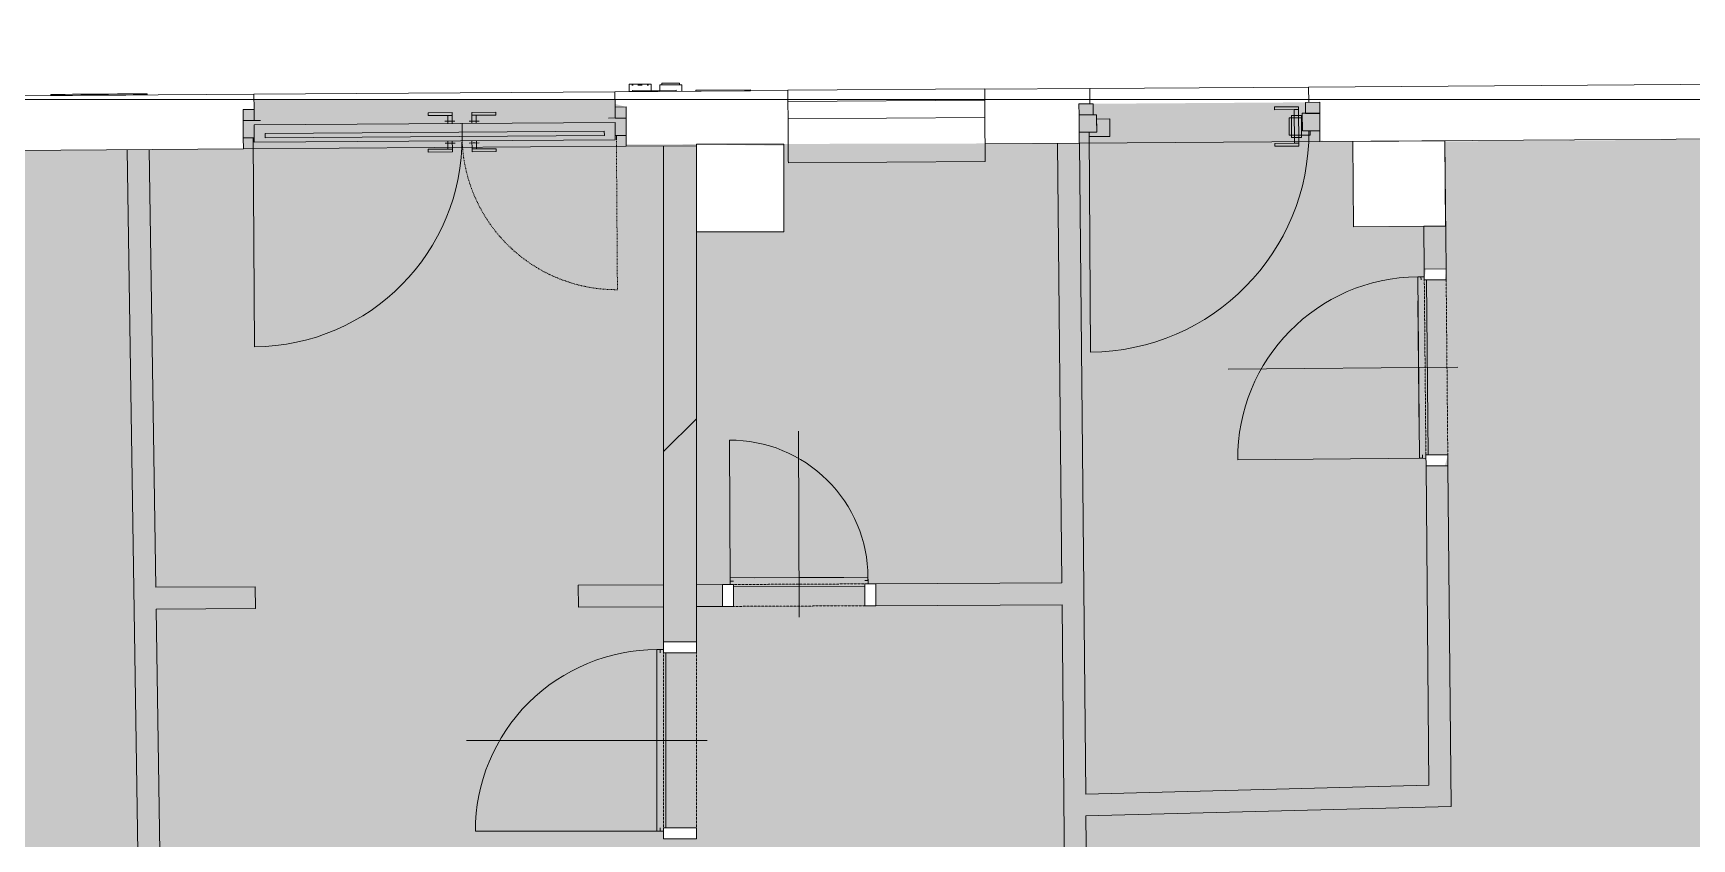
# Model space of a CAD drawing. Header units: millimetres. Extents: x 46521 to 258066, y -45352 to 20466.
# Drawn here: x 164442 to 172022, y -13752 to -10069 of the extents above; entities that cross this region are included whole.
import ezdxf

# ---------------------------------------------------------------- set-up
doc = ezdxf.new("R2010")
doc.units = ezdxf.units.MM
doc.linetypes.add('Čerchovaná se dvěma tečkami', pattern=[2.59, 1, -0.53, 0, -0.53, 0, -0.53])
doc.linetypes.add('Čárkovaná', pattern=[6.35, 3.175, -3.175])
for name, color, linetype, lineweight in [('A-DETL-GENF', 92, 'Continuous', 13), ('A-DETL-THIN', 151, 'Continuous', 13), ('A-DOOR', 31, 'Continuous', 13), ('A-DOOR-FRAM', 31, 'Continuous', 25), ('A-FLOR', 192, 'Continuous', 13), ('A-GENM', 13, 'Continuous', 13), ('A-GLAZ', 151, 'Continuous', 13), ('A-GLAZ-SILL', 1, 'Continuous', 13), ('A-WALL', 113, 'Continuous', 13), ('A-WALL-PATT', 111, 'Continuous', 35), ('S-COLS', 52, 'Continuous', 13)]:
    doc.layers.add(name, color=color, linetype=linetype, lineweight=lineweight)
pattern_1 = [(45, (128393, 0), (-4242.6, 4242.6), [])]
pattern_2 = [(45, (128393, 0), (-7184.2, 7184.2), []), (45, (131267, 0), (-7184.2, 7184.2), []), (45, (137014, 0), (-4310.5, 10058), [4064, -2032, 67.1, -1964.9])]

# ---------------------------------------------------------------- blocks, each defined once
blk = doc.blocks.new('DVERE_1k_oblozka - DD03_01_800x1970_koupelna-1549493-Mapka _ závislý 6')
at = {"layer": 'A-DOOR', "lineweight": 9}
for p, q in [((-415, 72.1), (-415, 932.1)), ((0, -127.9), (0, 972.1)), ((415, 102.1), (-415, 102.1)), ((-415, 102.1), (-415, 87.1)), ((-415, 87.1), (-400, 87.1)), ((305, 102.1), (-305, 102.1)), ((400, 87.1), (415, 87.1)), ((415, 87.1), (415, 102.1)), ((415, 102.1), (415, 72.1)), ((-400, 72.1), (-450, 72.1)), ((-450, 72.1), (-450, -77.9)), ((-400, -77.9), (-400, 72.1)), ((-400, 62.1), (400, 62.1)), ((450, 72.1), (400, 72.1)), ((400, 72.1), (400, -77.9)), ((450, -77.9), (450, 72.1)), ((-450, -77.9), (-400, -77.9)), ((400, -77.9), (450, -77.9))]:
    blk.add_line(p, q, dxfattribs=at)
at = {"layer": 'A-DOOR', "linetype": 'Čerchovaná se dvěma tečkami', "lineweight": 9}
for p, q in [((-400, 72.1), (400, 72.1)), ((-400, -77.9), (400, -77.9))]:
    blk.add_line(p, q, dxfattribs=at)
at = {"layer": 'A-DOOR', "lineweight": 9}
blk.add_arc((-415, 102.1), 830, 360, 90, dxfattribs=at)
at = {"layer": 'A-DOOR-FRAM', "lineweight": 9}
for p, q in [((-400, 72.1), (-450, 72.1)), ((-400, -77.9), (-400, 72.1)), ((400, 72.1), (400, -77.9)), ((400, 72.1), (450, 72.1)), ((-450, -77.9), (-400, -77.9)), ((450, -77.9), (400, -77.9))]:
    blk.add_line(p, q, dxfattribs=at)
blk = doc.blocks.new('OKNO_1k_nadsvetlik - OKNO_1k_nadsvetlik_900 x 1500-1969459-Mapka _ závislý 6')
at = {"layer": 'A-GLAZ', "lineweight": 9}
for p, q in [((-450, 126), (450, 126)), ((-450, 75), (-450, 126)), ((450, 126), (450, 75)), ((450, 75), (-450, 75)), ((-450, 75), (450, 75)), ((-450, -5), (-450, 75)), ((450, 75), (450, -5)), ((450, -5), (-450, -5))]:
    blk.add_line(p, q, dxfattribs=at)
blk = doc.blocks.new('parapet s nosem_vnitní - parapet s nosem_vnitní-V25-Mapka _ závislý 6')
at = {"layer": 'A-GENM', "lineweight": 9}
for p, q in [((-450, -190), (-450, 0)), ((450, 0), (450, -190)), ((-450, -190), (-450, -200)), ((-450, -200), (450, -200)), ((-450, -200), (450, -200)), ((450, -200), (450, -190))]:
    blk.add_line(p, q, dxfattribs=at)
blk = doc.blocks.new('DVERE_1k_oblozka - DD03_01_600x1970_koupelna-1549500-Mapka _ závislý 6')
at = {"layer": 'A-DOOR', "lineweight": 9}
for p, q in [((-315, 47.1), (-315, 707.1)), ((0, -102.9), (0, 747.1)), ((315, 77.1), (-315, 77.1)), ((-315, 77.1), (-315, 62.1)), ((205, 77.1), (-205, 77.1)), ((315, 62.1), (315, 77.1)), ((315, 77.1), (315, 47.1)), ((-300, 47.1), (-350, 47.1)), ((-350, 47.1), (-350, -52.9)), ((-315, 62.1), (-300, 62.1)), ((-300, -52.9), (-300, 47.1)), ((-300, 37.1), (300, 37.1)), ((300, 62.1), (315, 62.1)), ((350, 47.1), (300, 47.1)), ((300, 47.1), (300, -52.9)), ((350, -52.9), (350, 47.1)), ((-350, -52.9), (-300, -52.9)), ((300, -52.9), (350, -52.9))]:
    blk.add_line(p, q, dxfattribs=at)
at = {"layer": 'A-DOOR', "linetype": 'Čerchovaná se dvěma tečkami', "lineweight": 9}
for p, q in [((-300, 47.1), (300, 47.1)), ((-300, -52.9), (300, -52.9))]:
    blk.add_line(p, q, dxfattribs=at)
at = {"layer": 'A-DOOR', "lineweight": 9}
blk.add_arc((-315, 77.1), 630, 360, 90, dxfattribs=at)
at = {"layer": 'A-DOOR-FRAM', "lineweight": 9}
for p, q in [((-300, 47.1), (-350, 47.1)), ((-300, -52.9), (-300, 47.1)), ((300, 47.1), (300, -52.9)), ((300, 47.1), (350, 47.1)), ((-350, -52.9), (-300, -52.9)), ((350, -52.9), (300, -52.9))]:
    blk.add_line(p, q, dxfattribs=at)
blk = doc.blocks.new('OKNO_dvere vchod_2kvstuphlav - ON09_21_vstupni dvere obj_1750_2400_OO_Al-2030626-Mapka _ závislý 6')
at = {"layer": 'A-GLAZ', "lineweight": 9}
for p, q in [((-990.3, 55), (-1040.3, 55)), ((-1040.3, 55), (-1040.3, 4)), ((-960.3, 5), (-1040.3, 5)), ((-1040.3, 5), (-1040.3, -75)), ((-1040.3, 4), (-990.3, 4)), ((-990.3, 4), (-990.3, 55)), ((-195.3, 35), (-85.3, 35)), ((-85.3, 35), (-195.3, 35)), ((-195.3, 22), (-195.3, 35)), ((-195.3, 35), (-195.3, 22)), ((-195.3, 22), (-85.3, 22)), ((-85.3, 22), (-195.3, 22)), ((-105.3, 22), (-105.3, -15)), ((-85.3, 22), (-105.3, 22)), ((-85.3, 22), (-105.3, 22)), ((-85.3, 35), (-85.3, 22)), ((-85.3, 35), (-85.3, 22)), ((-85.3, -15), (-85.3, 22)), ((114.7, 35), (4.7, 35)), ((4.7, 35), (114.7, 35)), ((4.7, 22), (4.7, 35)), ((4.7, 22), (4.7, 35)), ((114.7, 22), (4.7, 22)), ((4.7, 22), (114.7, 22)), ((4.7, 22), (4.7, -15)), ((24.7, 22), (4.7, 22)), ((24.7, 22), (4.7, 22)), ((24.7, -15), (24.7, 22)), ((114.7, 35), (114.7, 22)), ((114.7, 22), (114.7, 35)), ((709.7, 5), (629.7, 5)), ((709.7, 55), (659.7, 55)), ((659.7, 55), (659.7, 4)), ((659.7, 4), (709.7, 4)), ((709.7, 4), (709.7, 55)), ((709.7, -75), (709.7, 5)), ((-1040.3, -75), (-990.3, -75)), ((-995.3, -75), (-995.3, -95)), ((-995.3, -75), (-995.3, -1030)), ((-990.3, -95), (-990.3, -15)), ((659.7, -15), (-990.3, -15)), ((-940.3, -55), (-940.3, -75)), ((609.7, -55), (-940.3, -55)), ((-940.3, -75), (609.7, -75)), ((-72.3, -5), (-118.3, -5)), ((-72.3, -5), (-118.3, -5)), ((-72.3, -5), (-118.3, -5)), ((-72.3, -5), (-118.3, -5)), ((-99.3, -5), (-91.3, -5)), ((-99.3, -5), (-91.3, -5)), ((-40.3, -95), (-40.3, -15)), ((37.7, -5), (-8.3, -5)), ((37.7, -5), (-8.3, -5)), ((37.7, -5), (-8.3, -5)), ((37.7, -5), (-8.3, -5)), ((10.7, -5), (18.7, -5)), ((10.7, -5), (18.7, -5)), ((609.7, -75), (609.7, -55)), ((659.7, -95), (659.7, -15)), ((659.7, -75), (709.7, -75)), ((664.7, -95), (664.7, -75)), ((-990.3, -95), (659.7, -95)), ((-195.3, -132), (-85.3, -132)), ((-85.3, -132), (-195.3, -132)), ((-195.3, -132), (-195.3, -145)), ((-195.3, -145), (-195.3, -132)), ((-195.3, -145), (-85.3, -145)), ((-85.3, -145), (-195.3, -145)), ((-118.3, -105), (-72.3, -105)), ((-118.3, -105), (-72.3, -105)), ((-118.3, -105), (-72.3, -105)), ((-118.3, -105), (-72.3, -105)), ((-105.3, -95), (-105.3, -132)), ((-105.3, -132), (-85.3, -132)), ((-105.3, -132), (-85.3, -132)), ((-91.3, -105), (-99.3, -105)), ((-91.3, -105), (-99.3, -105)), ((-85.3, -132), (-85.3, -95)), ((-85.3, -132), (-85.3, -145)), ((-85.3, -132), (-85.3, -145)), ((-8.3, -105), (37.7, -105)), ((-8.3, -105), (37.7, -105)), ((-8.3, -105), (37.7, -105)), ((-8.3, -105), (37.7, -105)), ((4.7, -95), (4.7, -132)), ((114.7, -132), (4.7, -132)), ((4.7, -132), (114.7, -132)), ((4.7, -145), (4.7, -132)), ((4.7, -145), (4.7, -132)), ((4.7, -132), (24.7, -132)), ((4.7, -132), (24.7, -132)), ((114.7, -145), (4.7, -145)), ((4.7, -145), (114.7, -145)), ((18.7, -105), (10.7, -105)), ((18.7, -105), (10.7, -105)), ((24.7, -132), (24.7, -95)), ((114.7, -145), (114.7, -132)), ((114.7, -132), (114.7, -145))]:
    blk.add_line(p, q, dxfattribs=at)
at = {"layer": 'A-GLAZ', "linetype": 'Čárkovaná', "lineweight": 9}
blk.add_line((664.7, -75), (664.7, -780), dxfattribs=at)
at = {"layer": 'A-GLAZ', "lineweight": 9}
blk.add_arc((-995.3, -75), 955, 270, 360, dxfattribs=at)
at = {"layer": 'A-GLAZ', "linetype": 'Čárkovaná', "lineweight": 9}
blk.add_arc((664.7, -75), 705, 180, 270, dxfattribs=at)
at = {"layer": 'A-GLAZ-SILL', "lineweight": 9}
blk.add_line((-1040.3, -125), (709.7, -125), dxfattribs=at)
blk = doc.blocks.new('OKNO_dvere vchod_1k_nadsvetlik - vstupni dvere 1100_2435 2 2-1390910-Mapka _ závislý 6')
at = {"layer": 'A-GLAZ', "lineweight": 9}
for p, q in [((-975.3, 55), (-1040.3, 55)), ((-1040.3, 55), (-1040.3, 4)), ((-1040.3, 5), (-1040.3, -75)), ((-960.3, 5), (-1040.3, 5)), ((-1040.3, 4), (-975.3, 4)), ((-975.3, 4), (-975.3, 55)), ((-960.3, -75), (-960.3, 5)), ((-147.3, 35), (-37.3, 35)), ((-37.3, 35), (-147.3, 35)), ((-147.3, 22), (-147.3, 35)), ((-147.3, 35), (-147.3, 22)), ((-147.3, 22), (-37.3, 22)), ((-37.3, 22), (-147.3, 22)), ((-57.3, 22), (-57.3, -132)), ((-37.3, 22), (-57.3, 22)), ((-37.3, 22), (-57.3, 22)), ((-37.3, 35), (-37.3, 22)), ((-37.3, 35), (-37.3, 22)), ((-37.3, -132), (-37.3, 22)), ((59.7, 5), (-20.3, 5)), ((-20.3, 5), (-20.3, -75)), ((59.7, 55), (-5.3, 55)), ((-5.3, 55), (-5.3, 4)), ((-5.3, 4), (59.7, 4)), ((59.7, 4), (59.7, 55)), ((59.7, -75), (59.7, 5)), ((-1040.3, -75), (-960.3, -75)), ((-995.3, -75), (-995.3, -1080)), ((-960.4, -75), (-995.3, -75)), ((-995.3, -75), (-995.3, -95)), ((-960.3, -15), (-960.4, -75)), ((-900.3, -15), (-960.3, -15)), ((-900.3, -95), (-900.3, -15)), ((-20.3, -15), (-80.3, -15)), ((-80.3, -15), (-80.3, -95)), ((-70.3, -5), (-70.3, -105)), ((-24.3, -5), (-70.3, -5)), ((-24.3, -5), (-70.3, -5)), ((-24.3, -5), (-70.3, -5)), ((-24.3, -5), (-70.3, -5)), ((-51.3, -5), (-43.3, -5)), ((-51.3, -5), (-43.3, -5)), ((-24.3, -105), (-24.3, -5)), ((-20.3, -75), (-20.3, -15)), ((14.7, -75), (-20.3, -75)), ((-20.3, -75), (59.7, -75)), ((14.7, -95), (14.7, -75)), ((-995.3, -95), (-900.3, -95)), ((-147.3, -132), (-37.3, -132)), ((-37.3, -132), (-147.3, -132)), ((-147.3, -132), (-147.3, -145)), ((-147.3, -145), (-147.3, -132)), ((-147.3, -145), (-37.3, -145)), ((-37.3, -145), (-147.3, -145)), ((-80.3, -95), (14.7, -95)), ((-70.3, -105), (-24.3, -105)), ((-70.3, -105), (-24.3, -105)), ((-70.3, -105), (-24.3, -105)), ((-70.3, -105), (-24.3, -105)), ((-57.3, -132), (-37.3, -132)), ((-57.3, -132), (-37.3, -132)), ((-43.3, -105), (-51.3, -105)), ((-43.3, -105), (-51.3, -105)), ((-37.3, -132), (-37.3, -145)), ((-37.3, -132), (-37.3, -145)), ((-24.3, -105), (-24.3, -76.3))]:
    blk.add_line(p, q, dxfattribs=at)
blk.add_arc((-995.3, -75), 1005, 270, 0, dxfattribs=at)
at = {"layer": 'A-GLAZ-SILL', "lineweight": 9}
blk.add_line((-1040.3, -125), (59.7, -125), dxfattribs=at)
blk = doc.blocks.new('Číslo popisné - ČP 4-1807394-Mapka _ závislý 6')
at = {"layer": 'A-GENM', "color": 51, "lineweight": 9}
for p, q in [((225, -125), (25, -125)), ((25, -125), (225, -125)), ((25, -125), (25, -130)), ((25, -125), (25, -130)), ((225, -130), (25, -130)), ((25, -130), (225, -130)), ((225, -130), (225, -125)), ((225, -125), (225, -130))]:
    blk.add_line(p, q, dxfattribs=at)
blk = doc.blocks.new('Číslo popisné 2 - ČP 1324-1807511-Mapka _ závislý 6')
at = {"layer": 'A-GENM', "color": 51, "lineweight": 9}
for p, q in [((275, -125), (25, -125)), ((25, -125), (275, -125)), ((25, -125), (25, -130)), ((25, -125), (25, -130)), ((275, -130), (25, -130)), ((25, -130), (275, -130)), ((275, -130), (275, -125)), ((275, -125), (275, -130))]:
    blk.add_line(p, q, dxfattribs=at)
blk = doc.blocks.new('Vypínač_venkovní - Typ 1-1807905-Mapka _ závislý 6')
at = {"layer": 'A-GENM', "color": 51, "lineweight": 9}
for p, q in [((25, 155), (125, 155)), ((125, 155), (25, 155)), ((25, 155), (25, 125)), ((25, 125), (25, 155)), ((35, 162), (35, 155)), ((35, 162), (35, 155)), ((115, 162), (35, 162)), ((35, 155), (115, 155)), ((115, 155), (35, 155)), ((115, 155), (115, 162)), ((115, 155), (115, 162)), ((125, 125), (125, 155)), ((125, 125), (125, 155)), ((25, 125), (125, 125)), ((125, 125), (25, 125))]:
    blk.add_line(p, q, dxfattribs=at)
blk = doc.blocks.new('Venkovní_zámek - Typ 1-1807838-Mapka _ závislý 6')
at = {"layer": 'A-GENM', "color": 51, "lineweight": 9}
for p, q in [((25, 159), (125, 159)), ((125, 159), (25, 159)), ((25, 159), (25, 125)), ((25, 125), (25, 159)), ((37, 159), (43, 159)), ((37, 159), (43, 159)), ((43, 154), (37, 154)), ((43, 154), (37, 154)), ((65, 159), (85, 159)), ((85, 154), (65, 154)), ((70, 159), (80, 159)), ((70, 159), (70, 154)), ((80, 154), (70, 154)), ((80, 154), (80, 159)), ((107, 159), (113, 159)), ((107, 159), (113, 159)), ((113, 154), (107, 154)), ((113, 154), (107, 154)), ((125, 125), (125, 159)), ((125, 125), (125, 159)), ((25, 125), (125, 125)), ((125, 125), (25, 125))]:
    blk.add_line(p, q, dxfattribs=at)
blk = doc.blocks.new('Úřad_městské_části_Praha_11 - Typ 1-1807749-Mapka _ závislý 6')
at = {"layer": 'A-GENM', "color": 51, "lineweight": 9}
for p, q in [((-95, 130), (-95, 125)), ((345, 125), (345, 130))]:
    blk.add_line(p, q, dxfattribs=at)
at = {"layer": 'A-GENM', "color": 51, "lineweight": 9, "flags": 128}
for points in [[(125, 130), (82.1, 130), (40.8, 130), (2.8, 130), (-30.6, 130), (-57.9, 130), (-78.3, 130), (-90.8, 130), (-95, 130), (-90.8, 130), (-78.3, 130), (-57.9, 130), (-30.6, 130), (2.8, 130), (40.8, 130), (82.1, 130), (125, 130)], [(125, 125), (82.1, 125), (40.8, 125), (2.8, 125), (-30.6, 125), (-57.9, 125), (-78.3, 125), (-90.8, 125), (-95, 125), (-90.8, 125), (-78.3, 125), (-57.9, 125), (-30.6, 125), (2.8, 125), (40.8, 125), (82.1, 125), (125, 125)], [(125, 130), (167.9, 130), (209.2, 130), (247.2, 130), (280.6, 130), (307.9, 130), (328.3, 130), (340.8, 130), (345, 130), (340.8, 130), (328.3, 130), (307.9, 130), (280.6, 130), (247.2, 130), (209.2, 130), (167.9, 130), (125, 130)], [(125, 125), (167.9, 125), (209.2, 125), (247.2, 125), (280.6, 125), (307.9, 125), (328.3, 125), (340.8, 125), (345, 125), (340.8, 125), (328.3, 125), (307.9, 125), (280.6, 125), (247.2, 125), (209.2, 125), (167.9, 125), (125, 125)]]:
    blk.add_lwpolyline(points, dxfattribs=at)
blk = doc.blocks.new('DVERE_1k_oblozka - DD03_01_800x1970_koupelna-V119-Mapka _ závislý 6')
at = {"layer": 'A-DOOR', "lineweight": 9}
for p, q in [((0, -102.9), (0, 947.1)), ((-415, 47.1), (-415, 907.1)), ((415, 77.1), (-415, 77.1)), ((-415, 77.1), (-415, 62.1)), ((305, 77.1), (-305, 77.1)), ((415, 62.1), (415, 77.1)), ((415, 77.1), (415, 62.1)), ((415, 77.1), (415, 47.1)), ((-400, 47.1), (-450, 47.1)), ((-450, 47.1), (-450, -52.9)), ((-415, 62.1), (-400, 62.1)), ((-400, 62.1), (-415, 62.1)), ((-400, -52.9), (-400, 47.1)), ((-400, 37.1), (400, 37.1)), ((400, 62.1), (415, 62.1)), ((450, 47.1), (400, 47.1)), ((400, 47.1), (400, -52.9)), ((450, -52.9), (450, 47.1)), ((-450, -52.9), (-400, -52.9)), ((400, -52.9), (450, -52.9))]:
    blk.add_line(p, q, dxfattribs=at)
at = {"layer": 'A-DOOR', "linetype": 'Čerchovaná se dvěma tečkami', "lineweight": 9}
for p, q in [((-400, 47.1), (400, 47.1)), ((-400, -52.9), (400, -52.9))]:
    blk.add_line(p, q, dxfattribs=at)
at = {"layer": 'A-DOOR', "lineweight": 9}
blk.add_arc((-415, 77.1), 830, 360, 90, dxfattribs=at)
at = {"layer": 'A-DOOR-FRAM', "lineweight": 9}
for p, q in [((-400, 47.1), (-450, 47.1)), ((-400, -52.9), (-400, 47.1)), ((400, 47.1), (400, -52.9)), ((400, 47.1), (450, 47.1)), ((-450, -52.9), (-400, -52.9)), ((450, -52.9), (400, -52.9))]:
    blk.add_line(p, q, dxfattribs=at)

msp = doc.modelspace()

# ---------------------------------------------------------------- hatches: boundary and pattern name
at = {"layer": 'A-DETL-GENF', "lineweight": 9}
h = msp.add_hatch(color=1, dxfattribs=at)
h.paths.add_polyline_path([(127107.9, -28962.3), (127107.9, -27933.8), (126937.9, -27933.8), (126937.9, -28962.3)])
h.paths.add_polyline_path([(139462.9, -28962.3), (139462.9, -27933.8), (133202.9, -27933.8), (133202.9, -27115.5), (133342.9, -27115.5), (133342.9, -26157.5), (127187.9, -26157.5), (127187.9, -27300), (127642.9, -27300), (127642.9, -27933.8), (127357.9, -27933.8), (127357.9, -28962.3), (135504.5, -28962.3)])
h.paths.add_polyline_path([(139762.9, -28962.3), (145152.6, -28962.3), (145152.6, -27933.8), (139762.9, -27933.8), (139762.9, -28329.9)])
h.paths.add_polyline_path([(173435.4, -17205.8), (173435.4, -17200.8), (173135.4, -17205.8)])
h.paths.add_polyline_path([(170427.4, -17205.8), (169617.8, -17205.8), (169617.8, -17625.8), (169217.8, -17625.8), (169217.8, -17205.8), (167472.8, -17205.8), (167472.8, -16585.8), (167872.8, -16585.8), (167872.8, -16955.8), (170505.4, -16955.8), (170505.4, -16555.8), (170905.4, -16555.8), (170890.2, -16979.2), (170747.4, -17200.8), (170427.4, -17200.8)])
h.paths.add_polyline_path([(170747.4, -17205.8), (170747.4, -17520.8), (170427.4, -17520.8), (170427.4, -17205.8), (170505.4, -17205.8)])
h.paths.add_polyline_path([(162207, -28812.5), (163236.6, -28812.5), (163236.6, -28514.7), (163336.6, -28514.7), (163336.6, -27156.7), (169656.9, -27156.7), (169656.9, -22765.8), (169241.9, -22765.8), (169241.9, -22732.3), (169152.2, -22732.3), (169152.2, -22382.3), (169656.9, -22365.8), (169656.9, -19232.3), (169906.9, -19249.4), (169906.9, -19829.6), (171996.9, -19829.6), (171996.9, -19579.6), (172046.9, -19579.6), (172046.9, -19829.6), (172846.9, -19829.6), (172846.9, -19579.6), (172896.9, -19579.6), (172896.9, -19829.6), (177130.4, -19829.6), (177130.4, -17205.8), (176182.9, -17205.8), (176182.9, -17500.8), (175882.9, -17500.8), (175882.9, -17205.8), (173435.4, -17205.8), (173435.4, -17500.8), (173135.4, -17500.8), (173135.4, -17205.8), (170750.5, -17200.8), (170905.4, -16955.8), (176480.4, -16955.8), (176480.4, -16583.6), (176880.4, -16583.6), (176880.4, -10920.5), (176480.4, -10920.5), (176480.4, -10523.2), (170893.4, -10563.9), (170893.4, -10951), (170476, -10951.7), (170473.4, -10563.9), (170322.6, -10561), (170321.4, -10384.9), (169221.4, -10392.4), (169221.4, -10572.4), (167152.6, -10577.1), (167151.4, -10406.4), (167101.3, -10392.4), (167101, -10372.1), (165451.2, -10372.1), (165451, -10417.9), (165401.5, -10418.2), (165402.7, -10598.2), (161880.4, -10622.1), (161880.4, -11022.1), (161480.4, -11022.1), (161480.4, -16631.1), (161900.4, -16631.1), (161900.4, -17172.1), (161480.4, -17172.1), (161480.4, -17584.7), (157672.2, -17584.7), (157672.2, -17934.7), (157172.2, -17934.7), (157172.2, -17584.7), (152003.6, -17584.7), (152003.6, -18004.7), (151603.6, -18004.7), (151603.6, -16843.3), (151203.6, -16829.6), (151203.6, -16443.3), (151603.6, -16443.3), (151603.6, -12505.8), (151936.8, -12485), (151953.6, -12480.8), (151953.6, -17334.7), (152018.6, -17334.7), (152018.6, -4240.9), (151953.6, -4240.9), (151936.8, -11622.4), (151853.6, -11605.8), (151603.6, -11605.8), (151603.6, -10845.8), (151268.6, -10845.8), (151268.6, -10445.8), (151603.6, -10445.8), (151603.6, -4686.1), (151268.6, -4686.1), (151268.6, -4286.1), (151603.6, -4286.1), (151603.6, -4240.9), (145196, -4240.9), (145196, -4286.1), (145521, -4286.1), (145521, -4686.1), (145196, -4686.1), (145196, -10445.8), (145521, -10445.8), (145521, -10845.8), (145196, -10845.8), (145196, -16143.3), (145620.7, -16143.3), (145620.7, -16843.3), (145220.7, -16843.3), (145220.7, -16443.3), (139625.4, -16443.3), (139612.6, -16843.3), (139225.4, -16843.3), (139225.4, -16443.3), (133650.4, -16443.3), (133650.4, -16143.3), (134486.1, -16140.2), (134486.1, -15478.3), (134826.1, -15478.3), (134826.1, -9908.2), (134416.1, -9908.2), (134416.1, -9358.2), (134826.1, -9358.2), (134826.1, -6966.2), (134396.1, -6966.2), (134396.1, -6451.2), (134826.1, -6451.2), (134826.1, -886.8), (134293.3, -886.8), (134293.3, -431.8), (128841.1, -431.8), (128841.1, -871.8), (128406.1, -890.9), (128406.1, -6443.2), (128826.1, -6443.2), (128826.1, -6963.2), (128406.1, -6963.2), (128406.1, -9340.2), (128841.1, -9340.2), (128841.1, -9908.2), (128406.1, -9908.2), (128406.1, -14351.8), (128051.1, -14357.8), (128051.1, -15446.9), (128075.1, -15451.8), (128076.1, -15451.8), (128861.1, -15451.8), (128861.1, -16130), (131154.2, -16130), (131154.2, -15402.4), (131609.2, -15402.4), (131609.2, -16140), (131699.2, -16143.3), (131699.2, -16430), (127602.9, -16430), (127602.9, -16830), (127187.9, -16830), (127187.9, -21265), (127602.9, -21265), (127602.9, -21665), (127187.9, -21665), (127207.5, -25857.5), (133642.9, -25857.5), (133642.9, -27683.8), (139242.9, -27683.8), (139242.9, -27206.6), (139642.9, -27206.6), (139642.9, -27683.8), (145239.7, -27683.8), (145239.7, -27206.6), (145639.7, -27206.6), (145639.7, -24339.4), (145889.7, -24339.4), (145889.7, -25069.4), (146429.7, -25069.4), (146429.7, -25319.4), (147329.7, -25319.4), (147329.7, -25069.4), (149519.7, -25069.4), (149519.7, -25319.4), (150404.7, -25319.4), (150419.7, -25069.4), (150995.8, -25069.4), (150995.8, -22482.5), (151345.8, -22482.5), (151345.8, -22392.5), (151745.8, -22392.5), (151745.8, -22812.5), (151345.8, -22812.5), (151345.8, -28412.5), (151690.8, -28412.5), (151690.8, -28812.5), (157242, -28812.5), (157242, -28417.5), (157642, -28417.5), (157642, -28812.5), (160236.6, -28812.5)])
h.paths.add_polyline_path([(160236.6, -24342.5), (160136.6, -24342.5), (160153, -24292.5), (160236.6, -24292.5)])
h.paths.add_polyline_path([(139542.9, -24274.3), (139542.9, -24224.3), (139642.9, -24224.3), (139642.9, -24274.3)])
h.paths.add_polyline_path([(160236.6, -23492.5), (160136.6, -23492.5), (160153, -23442.5), (160236.6, -23442.5)])
h.paths.add_polyline_path([(139642.9, -23424.3), (139542.9, -23424.3), (139542.9, -23374.3), (139642.9, -23374.3)])
h.paths.add_polyline_path([(152739.7, -22812.5), (152739.7, -22712.5), (152789.7, -22712.5), (152789.7, -22812.5)])
h.paths.add_polyline_path([(151939.7, -22812.5), (151889.7, -22812.5), (151889.7, -22712.5), (151939.7, -22712.5)])
h.paths.add_polyline_path([(155509.7, -22812.5), (155509.7, -22712.5), (155559.7, -22712.5), (155559.7, -22812.5)])
h.paths.add_polyline_path([(158786.6, -22812.5), (158786.6, -22712.5), (158836.6, -22712.5), (158836.6, -22812.5)])
h.paths.add_polyline_path([(157986.6, -22812.5), (157936.6, -22812.5), (157936.6, -22712.5), (157986.6, -22712.5)])
h.paths.add_polyline_path([(156409.7, -22812.5), (156359.7, -22812.5), (156359.7, -22712.5), (156409.7, -22712.5)])
h.paths.add_polyline_path([(161206.6, -22812.5), (161156.6, -22812.5), (161156.6, -22712.5), (161206.6, -22712.5)])
h.paths.add_polyline_path([(160356.6, -22812.5), (160306.6, -22812.5), (160306.6, -22712.5), (160356.6, -22712.5)])
h.paths.add_polyline_path([(145604.9, -22802.5), (145302.6, -22802.5), (145302.6, -22382.5), (145702.6, -22382.5), (145702.6, -22802.5), (145639.7, -22802.5)])
h.paths.add_polyline_path([(163081.6, -22732.3), (163081.6, -22382.3), (163581.6, -22382.3), (163581.6, -22732.3)])
h.paths.add_polyline_path([(162184.1, -22719.8), (162184.1, -22544.8), (162409.1, -22544.8), (162409.1, -22719.8)])
h.paths.add_polyline_path([(157172.2, -22712.5), (157172.2, -22362.5), (157672.2, -22362.5), (157672.2, -22712.5)])
h.paths.add_polyline_path([(164715.8, -22532.3), (164665.8, -22532.3), (164665.8, -22382.3), (164715.8, -22382.3)])
h.paths.add_polyline_path([(163815.8, -22532.3), (163815.8, -22382.3), (163865.8, -22382.3), (163865.8, -22532.3)])
h.paths.add_polyline_path([(130392.2, -22425), (130292.2, -22425), (130292.2, -22375), (130392.2, -22375)])
h.paths.add_polyline_path([(133342.9, -21665), (133202.9, -21665), (133202.9, -21265), (133642.9, -21265), (133642.9, -21665), (133542.9, -21665)])
h.paths.add_polyline_path([(138994.1, -21599.6), (138944.1, -21599.6), (138944.1, -21499.6), (138994.1, -21519.5), (138994.1, -21562)])
h.paths.add_polyline_path([(138094.1, -21599.6), (138094.1, -21499.6), (138144.1, -21519.5), (138144.1, -21599.6)])
h.paths.add_polyline_path([(135914.1, -21599.6), (135864.1, -21599.6), (135864.1, -21499.6), (135914.1, -21519.5), (135914.1, -21562)])
h.paths.add_polyline_path([(135014.1, -21599.6), (135014.1, -21499.6), (135064.1, -21519.5), (135064.1, -21599.6)])
h.paths.add_polyline_path([(130392.2, -21575), (130292.2, -21575), (130292.2, -21525), (130392.2, -21525)])
h.paths.add_polyline_path([(139761.1, -21562), (139261.1, -21562), (139261.1, -21212), (139761.1, -21212), (139761.1, -21519.5)])
h.paths.add_polyline_path([(132892.9, -21415), (132842.9, -21415), (132842.9, -21265), (132892.9, -21265)])
h.paths.add_polyline_path([(132042.9, -21415), (131992.9, -21415), (131992.9, -21265), (132042.9, -21265)])
h.paths.add_polyline_path([(150615.8, -21322.5), (150615.8, -21222.5), (150665.8, -21222.5), (150665.8, -21322.5)])
h.paths.add_polyline_path([(151265.8, -21322.5), (151265.8, -21222.5), (151315.8, -21222.5), (151315.8, -21322.5)])
h.paths.add_polyline_path([(131699.2, -20900), (131549.2, -20900), (131549.2, -20850), (131699.2, -20850)])
h.paths.add_polyline_path([(160347.8, -20879.4), (160348.4, -20729.2), (160398.4, -20729.2), (160397.8, -20879.4), (160347.8, -20879.2)])
h.paths.add_polyline_path([(159397.8, -20875.6), (159398.4, -20725.4), (159448.4, -20725.4), (159447.8, -20875.6), (159397.8, -20875.4)])
h.paths.add_polyline_path([(156507, -20863.9), (156457, -20863.7), (156457.6, -20713.7), (156507.6, -20713.9), (156507, -20863.7)])
h.paths.add_polyline_path([(155557, -20860.1), (155507, -20859.9), (155507.6, -20709.9), (155557.6, -20710.1), (155557, -20859.9)])
h.paths.add_polyline_path([(154339.4, -20705.3), (154039.4, -20704.1), (154039.4, -19936.3), (154339.4, -19936.3), (154339.4, -20036.3)])
h.paths.add_polyline_path([(153176.7, -20237.4), (153126.7, -20235.7), (153130.2, -20135.8), (153180.2, -20137.5), (153176.8, -20235.7)])
h.paths.add_polyline_path([(152327.2, -20207.8), (152277.2, -20206), (152280.7, -20106.1), (152330.7, -20107.8), (152327.3, -20206)])
h.paths.add_polyline_path([(131549.2, -20050), (131549.2, -20000), (131699.2, -20000), (131699.2, -20050)])
h.paths.add_polyline_path([(136163.2, -19675.3), (136162.7, -19525.3), (136212.7, -19525.3), (136213.2, -19675.1)])
h.paths.add_polyline_path([(137013.2, -19672.1), (137012.7, -19522.1), (137062.7, -19522.1), (137063.2, -19671.9)])
h.paths.add_polyline_path([(140379.1, -19659.3), (140379.1, -19509.3), (140428.5, -19509.2), (140428.5, -19659.2)])
h.paths.add_polyline_path([(141229.1, -19656.1), (141229.1, -19506.1), (141278.5, -19505.9), (141278.5, -19655.9)])
h.paths.add_polyline_path([(142228.5, -19543.3), (141928.5, -19543.3), (141928.5, -19143.3), (142228.5, -19143.3), (142228.5, -19503.5)])
h.paths.add_polyline_path([(149124.7, -19336.3), (149124.7, -19286.3), (149224.7, -19286.3), (149224.7, -19336.3)])
h.paths.add_polyline_path([(168446.9, -19232.3), (168446.9, -19132.3), (168496.9, -19132.3), (168496.9, -19232.3)])
h.paths.add_polyline_path([(169346.9, -19232.3), (169296.9, -19232.3), (169296.9, -19132.3), (169346.9, -19132.3)])
h.paths.add_polyline_path([(144428.5, -19013.3), (144428.5, -18913.3), (144478.5, -18913.3), (144478.5, -19013.3)])
h.paths.add_polyline_path([(145400.5, -19013.3), (145400.5, -18913.3), (145450.5, -18913.3), (145450.5, -19013.3)])
h.paths.add_polyline_path([(143720.7, -19013.3), (143678.5, -19013.3), (143678.5, -18913.3), (143728.5, -18913.3), (143728.5, -19013.3)])
h.paths.add_polyline_path([(146300.5, -19013.3), (146250.5, -19013.3), (146250.5, -18913.3), (146300.5, -18913.3)])
h.paths.add_polyline_path([(150769.4, -18846.3), (150769.4, -18746.3), (150819.4, -18746.3), (150819.4, -18846.3)])
h.paths.add_polyline_path([(151469.4, -18846.3), (151419.4, -18846.3), (151419.4, -18746.3), (151469.4, -18746.3)])
h.paths.add_polyline_path([(149224.7, -18686.3), (149124.7, -18686.3), (149124.7, -18636.3), (149224.7, -18636.3)])
h.paths.add_polyline_path([(149893.6, -18186.3), (149593.6, -18186.3), (149593.6, -16779.6), (149893.6, -16779.6), (149893.6, -18114.3)])
h.paths.add_polyline_path([(163447, -17972.1), (163198.5, -17972.1), (163198.5, -17272.1), (163608.5, -17272.1), (163608.5, -17972.1)])
h.paths.add_polyline_path([(162258.5, -17272.1), (162258.5, -17172.1), (162308.5, -17172.1), (162308.5, -17272.1)])
h.paths.add_polyline_path([(163108.5, -17272.1), (163108.5, -17172.1), (163158.5, -17172.1), (163158.5, -17272.1)])
h.paths.add_polyline_path([(175882.9, -17205.8), (176189.6, -17200.8), (176182.9, -17200.8), (175882.9, -17200.8)])
h.paths.add_polyline_path([(133565.4, -16843.3), (133215.4, -16843.3), (133215.4, -16143.3), (133565.4, -16143.3), (133565.4, -16443.3)])
h.paths.add_polyline_path([(150250.1, -15761.9), (150250.1, -15711.9), (150350.1, -15711.9), (150350.1, -15761.9)])
h.paths.add_polyline_path([(147922.6, -15761.9), (147922.6, -15711.9), (148022.6, -15711.9), (148022.6, -15761.9)])
h.paths.add_polyline_path([(131709.1, -15384.9), (131609.1, -15384.9), (131609.2, -15334.9), (131709.1, -15334.9)])
h.paths.add_polyline_path([(148022.6, -15111.9), (147922.6, -15111.9), (147922.6, -15061.9), (148022.6, -15061.9)])
h.paths.add_polyline_path([(150350.1, -15111.9), (150250.1, -15111.9), (150250.1, -15061.9), (150350.1, -15061.9)])
h.paths.add_polyline_path([(148022.6, -14851.9), (147922.6, -14851.9), (147922.6, -14801.9), (148022.6, -14801.9)])
h.paths.add_polyline_path([(150250.1, -14750.1), (150250.1, -14700.1), (150350.1, -14709.1), (150350.1, -14750.1)])
h.paths.add_polyline_path([(131709.1, -14534.9), (131609.1, -14534.9), (131609.1, -14484.9), (131709.1, -14484.9)])
h.paths.add_polyline_path([(148022.6, -14201.9), (147922.6, -14201.9), (147922.6, -14151.9), (148022.6, -14151.9)])
h.paths.add_polyline_path([(150250.1, -14100.1), (150250.1, -14050.1), (150350.1, -14050.1), (150350.1, -14100.1)])
h.paths.add_polyline_path([(167322.8, -13752.1), (167322.8, -13702.1), (167472.8, -13702.1), (167472.8, -13752.1)])
h.paths.add_polyline_path([(167472.8, -12902.1), (167322.8, -12902.1), (167322.8, -12852.1), (167472.8, -12852.1)])
h.paths.add_polyline_path([(167592.8, -12689.7), (167592.8, -12589.7), (167642.3, -12589.4), (167642.3, -12689.4)])
h.paths.add_polyline_path([(168242.8, -12686.6), (168242.3, -12586.6), (168292.3, -12586.6), (168292.8, -12686.3)])
h.paths.add_polyline_path([(170807.1, -12047.2), (170806.7, -11997.2), (170906.7, -11997.2), (170893.4, -12046.4)])
h.paths.add_polyline_path([(149270.3, -11479.2), (149220.3, -11479.2), (149220.3, -11379.2), (149270.3, -11379.2)])
h.paths.add_polyline_path([(148420.3, -11479.2), (148370.3, -11479.2), (148370.3, -11379.2), (148420.3, -11379.2)])
h.paths.add_polyline_path([(170799.3, -11197.2), (170806.7, -11147.2), (170898.8, -11147.2), (170893.4, -11196.4), (170806.7, -11197.2)])
h.paths.add_polyline_path([(133006.1, -11177.1), (133006.1, -11127.1), (133105.9, -11126.7), (133103.2, -11176.7)])
h.paths.add_polyline_path([(167472.8, -10977.1), (167472.8, -10577.1), (167872.8, -10584.2), (167872.8, -10977.1)])
h.paths.add_polyline_path([(133003.2, -10327.1), (133003.2, -10277.1), (133103.1, -10276.7), (133103.1, -10326.7)])
h.paths.add_polyline_path([(132989.1, -6045), (132989.1, -5995), (133088.9, -5994.7), (133088.9, -6044.7)])
h.paths.add_polyline_path([(132986.3, -5195), (132986.3, -5145), (133086.1, -5144.7), (133086.1, -5194.7)])
h.paths.add_polyline_path([(134186.1, -3625), (134136.1, -3625), (134136.1, -3525), (134186.1, -3525)])
h.paths.add_polyline_path([(133286.1, -3625), (133286.1, -3525), (133336.1, -3525), (133336.1, -3625)])
at = {"layer": 'A-WALL-PATT', "lineweight": 9}
h = msp.add_hatch(dxfattribs=at)
h.set_pattern_fill('FP_64', color=256, angle=45, style=0, pattern_type=2)
h.set_pattern_definition([(225.39, (166432, -10341), (5786, -5708.3), []), (180.388, (157292, -13095.4), (-5708.3, -5786.2), [1016, -10478.7]), (225.39, (156276, -13102), (5786, -5708.3), [1016, -7112]), (270.388, (155563, -13825.5), (5786.2, -5708.3), [1016, -10478.7]), (315.39, (155570, -14841.5), (5708.3, 5786.2), [1016, -7112]), (180.388, (157309, -15548), (-5708.3, -5786.2), [1016, -10478.7]), (225.39, (158022.4, -14825), (5786, -5708.3), [1016, -7112]), (270.388, (158015.5, -13809), (5786.2, -5708.3), [1016, -10478.7]), (315.39, (157292, -13095), (5708.3, 5786), [1016, -7112]), (225.388, (154652, -16495), (5786.2, -5708.3), [2032, -6096])])
h.paths.add_polyline_path([(161880.4, -10622.1), (161960.2, -10601.8), (161958.7, -10371.6), (161480.4, -10374.8), (161480.4, -10622.1)])
h.paths.add_polyline_path([(162860.3, -10615.5), (163460.3, -10601.8), (163458.6, -10361.4), (162858.7, -10374.8), (162860.2, -10601.8)])
h.paths.add_polyline_path([(164360.3, -10605.3), (165402.7, -10598.2), (165402.7, -10418.2), (165451.5, -10417.9), (165451, -10347.9), (164358.7, -10374.8), (164360.3, -10601.8)])
h.paths.add_polyline_path([(167152.7, -10586.4), (167892.6, -10573), (167872.8, -10331.5), (167101, -10336.7), (167101.8, -10406.7), (167151.4, -10406.7), (167152.7, -10585.2)])
h.paths.add_polyline_path([(168792.6, -10575.3), (169222.6, -10572.4), (169222.6, -10392.3), (169271.4, -10391.9), (169270.9, -10322), (168790.9, -10325.3), (168792.6, -10574.1)])
h.paths.add_polyline_path([(170322.6, -10564.9), (177130.4, -10518.8), (177130.4, -10268.8), (170270.9, -10315.2), (170271.4, -10385.2), (170321.4, -10385.3), (170322.6, -10563.9)])
h = msp.add_hatch(dxfattribs=at)
h.set_pattern_fill('FP_36', color=256, style=0, pattern_type=2)
h.set_pattern_definition(pattern_1)
h.paths.add_polyline_path([(164973.5, -17272.1), (165073.6, -17272.1), (164971.6, -10601.2), (164871.6, -10601.8), (164972, -17172.1)])
h = msp.add_hatch(dxfattribs=at)
h.set_pattern_fill('FP_36', color=256, style=0, pattern_type=2)
h.set_pattern_definition(pattern_1)
h.paths.add_polyline_path([(167472.8, -17169.7), (167472.8, -13752.1), (167322.8, -13752.1), (167322.8, -17169.7)])
h.paths.add_polyline_path([(167322.8, -12852.1), (167472.8, -12852.1), (167472.8, -10584.2), (167322.8, -10585.2), (167322.8, -12690.9)])
at = {"layer": 'S-COLS', "lineweight": 9}
h = msp.add_hatch(dxfattribs=at)
h.set_pattern_fill('FP_93', color=256, style=0, pattern_type=2)
h.set_pattern_definition(pattern_2)
h.paths.add_polyline_path([(167472.8, -10977.1), (167872.8, -10977.1), (167872.8, -10581.5), (167472.8, -10584.2)])
h = msp.add_hatch(dxfattribs=at)
h.set_pattern_fill('FP_93', color=256, style=0, pattern_type=2)
h.set_pattern_definition(pattern_2)
h.paths.add_polyline_path([(170476, -10953.9), (170896, -10951), (170893.4, -10561), (170473.4, -10563.9), (170476, -10951.7)])

# ---------------------------------------------------------------- linework, layer by layer
at = {"layer": 'A-DETL-THIN', "lineweight": 9}
for p, q in [((169906.9, -10372.1), (161230.4, -10372.1)), ((177130.4, -10372.1), (169906.9, -10372.1))]:
    msp.add_line(p, q, dxfattribs=at)
at = {"layer": 'A-FLOR', "lineweight": 9}
for p, q in [((167101, -10336.7), (165451, -10347.9)), ((170270.9, -10315.2), (169270.9, -10322))]:
    msp.add_line(p, q, dxfattribs=at)
at = {"layer": 'A-WALL', "lineweight": 9}
for p, q in [((177130.4, -10268.8), (170270.9, -10315.2)), ((165451, -10347.9), (164358.6, -10355.3)), ((165451.5, -10417.9), (165451, -10347.9)), ((167891, -10331.4), (167101, -10336.7)), ((167101, -10336.7), (167101.4, -10406.7)), ((169270.9, -10322), (168790.9, -10325.3)), ((169271.4, -10392), (169270.9, -10322)), ((170270.9, -10315.2), (170271.4, -10385.2)), ((169222.6, -10572.4), (169222.3, -10522.4)), ((170322.3, -10514.9), (170322.6, -10564.9)), ((170322.6, -10564.9), (176480.4, -10523.2)), ((164360.3, -10605.3), (165402.7, -10598.2)), ((164871.6, -10601.8), (164972, -17172.1)), ((165002.2, -12601.9), (164971.6, -10601.2)), ((165402.7, -10598.2), (165402.4, -10548.2)), ((167152.3, -10536.4), (167152.7, -10586.4)), ((167152.7, -10586.4), (167472.8, -10584.2)), ((167322.8, -10585.2), (167322.8, -12852.1)), ((167472.8, -10577.1), (167872.8, -10577.1)), ((167472.8, -12852.1), (167472.8, -10577.1)), ((167872.8, -10577.1), (167872.8, -10581.5)), ((168792.6, -10575.3), (169223.5, -10572.3)), ((169123.5, -10573), (169142.9, -12582.3)), ((169252.2, -13547.4), (169223.5, -10572.3)), ((170898.8, -11146.3), (170893.4, -10561)), ((170893.4, -10561), (170896, -10951)), ((170896, -10951), (170797, -10951.7)), ((170797, -10951.7), (170798.8, -11147.2)), ((170807.1, -12047.2), (170820.6, -13507.5)), ((170921.5, -13604.9), (170907.1, -12046.3)), ((165457.2, -12599.7), (165002.2, -12601.9)), ((165457.6, -12699.7), (165457.2, -12599.7)), ((167322.8, -12590.9), (166933.1, -12592.8)), ((166933.1, -12592.8), (166933.6, -12692.8)), ((167592.3, -12589.7), (167472.8, -12590.2)), ((169142.9, -12582.3), (168292.3, -12586.3)), ((165003.7, -12701.9), (165457.6, -12699.7)), ((165073.6, -17272.1), (165003.7, -12701.9)), ((166933.6, -12692.8), (167322.8, -12690.9)), ((167472.8, -12690.2), (167592.8, -12689.7)), ((168292.8, -12686.3), (169143.8, -12682.3)), ((169143.8, -12682.3), (169185, -16955.8)), ((170820.6, -13507.5), (169252.2, -13547.4)), ((169253.1, -13647.4), (170921.5, -13604.9)), ((169285, -16955.8), (169253.1, -13647.4))]:
    msp.add_line(p, q, dxfattribs=at)
at = {"layer": 'S-COLS', "lineweight": 9}
for p, q in [((167872.8, -10577.1), (167472.8, -10577.1)), ((167472.8, -10577.1), (167472.8, -10584.2)), ((167472.8, -10584.2), (167472.8, -10977.1)), ((167872.8, -10581.5), (167872.8, -10577.1)), ((167872.8, -10977.1), (167872.8, -10581.5)), ((170893.4, -10561), (170473.4, -10563.9)), ((170473.4, -10563.9), (170476, -10953.9)), ((170896, -10951), (170893.4, -10561)), ((167472.8, -10977.1), (167872.8, -10977.1)), ((170476, -10953.9), (170797, -10951.7)), ((170797, -10951.7), (170896, -10951))]:
    msp.add_line(p, q, dxfattribs=at)

# ---------------------------------------------------------------- block references
at = {"layer": 'A-DOOR', "lineweight": 9}
for name, p, rotation in [('DVERE_1k_oblozka - DD03_01_800x1970_koupelna-V119-Mapka _ závislý 6', (170850.1, -11596.8), 90.5300849627002), ('DVERE_1k_oblozka - DD03_01_600x1970_koupelna-1549500-Mapka _ závislý 6', (167942.5, -12635.1), 0.2705782573144418), ('DVERE_1k_oblozka - DD03_01_800x1970_koupelna-1549493-Mapka _ závislý 6', (167394.9, -13302.1), 90)]:
    msp.add_blockref(name, p, dxfattribs=dict(at, rotation=rotation))
at = {"layer": 'A-GENM', "color": 51, "lineweight": 9}
for name, p, rotation in [('Venkovní_zámek - Typ 1-1807838-Mapka _ závislý 6', (167141.8, -10461.4), 0.388156790721235), ('Vypínač_venkovní - Typ 1-1807905-Mapka _ závislý 6', (167281.8, -10460.5), 0.388156790721235), ('Úřad_městské_části_Praha_11 - Typ 1-1807749-Mapka _ závislý 6', (164619.5, -10478.5), 0.388156790721235), ('Číslo popisné - ČP 4-1807394-Mapka _ závislý 6', (167406.8, -10459.7), 180.3881567907212), ('Číslo popisné 2 - ČP 1324-1807511-Mapka _ závislý 6', (167746.8, -10457.3), 180.3881567907212)]:
    msp.add_blockref(name, p, dxfattribs=dict(at, rotation=rotation))
at = {"layer": 'A-GENM', "lineweight": 9, "rotation": 0.388156790721235}
msp.add_blockref('parapet s nosem_vnitní - parapet s nosem_vnitní-V25-Mapka _ závislý 6', (168341.8, -10458.3), dxfattribs=at)
at = {"layer": 'A-GLAZ', "lineweight": 9, "rotation": 0.388156790721235}
for name, p in [('OKNO_1k_nadsvetlik - OKNO_1k_nadsvetlik_900 x 1500-1969459-Mapka _ závislý 6', (168341.8, -10453.3)), ('OKNO_dvere vchod_2kvstuphlav - ON09_21_vstupni dvere obj_1750_2400_OO_Al-2030626-Mapka _ závislý 6', (166442.1, -10466.2)), ('OKNO_dvere vchod_1k_nadsvetlik - vstupni dvere 1100_2435 2 2-1390910-Mapka _ závislý 6', (170262, -10440.3))]:
    msp.add_blockref(name, p, dxfattribs=at)

doc.saveas('drawing.dxf')
